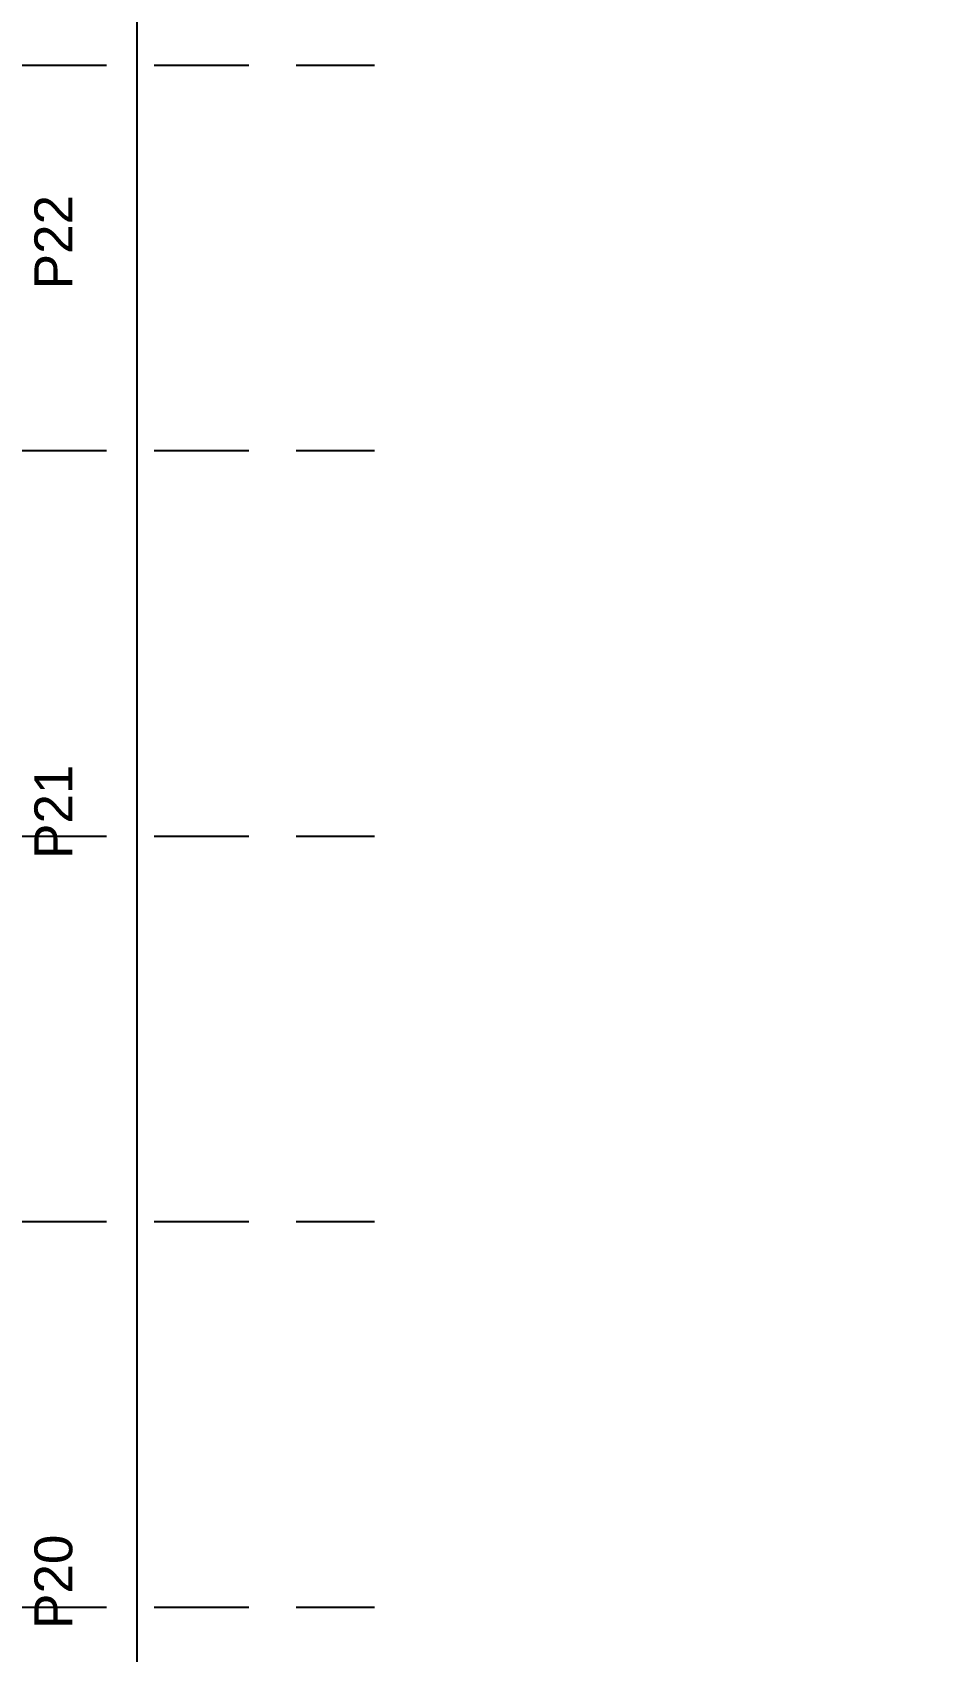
# Model space of a CAD drawing. Header units: millimetres. Extents: x 2924 to 3297, y 1496 to 1704.
# Drawn here: x 3258.63 to 3261.46, y 1563.38 to 1568.5 of the extents above; entities that cross this region are included whole.
import ezdxf

# ---------------------------------------------------------------- set-up
doc = ezdxf.new("R2010")
doc.units = ezdxf.units.MM
doc.linetypes.add('DASHED', pattern=[0.75, 0.5, -0.25])
for name, color, linetype in [('P1-ESTRUCTURAS', 7, 'Continuous'), ('P1-SOLADOS', 7, 'Continuous'), ('P1-TEXTOS', 7, 'Continuous')]:
    doc.layers.add(name, color=color, linetype=linetype)
doc.styles.add('Arial02.5', font='arial.ttf', dxfattribs={"width": 0.8, "height": 0.025})

msp = doc.modelspace()

# ---------------------------------------------------------------- linework, layer by layer
at = {"layer": 'P1-ESTRUCTURAS', "color": 8, "linetype": 'DASHED', "ltscale": 0.6}
for points in [[(3250.461006846096, 1568.398783740077), (3259.708821677329, 1568.398783740077)], [(3250.461006846096, 1567.178783740077), (3259.708821677329, 1567.178783740077)], [(3250.461006846096, 1565.958783740077), (3259.708821677329, 1565.958783740077)], [(3250.461006846096, 1564.738783740077), (3259.708821677329, 1564.738783740077)], [(3250.461006846096, 1563.518783740077), (3259.708821677329, 1563.518783740077)]]:
    msp.add_lwpolyline(points, dxfattribs=at)
at = {"layer": 'P1-SOLADOS'}
msp.add_lwpolyline([(3251.456225679835, 1571.149827164324), (3251.456062644712, 1571.327339660185), (3258.956950959931, 1571.327339660185), (3258.956950959931, 1554.288334943875), (3261.456144162274, 1554.288334943875)], dxfattribs=at)

# ---------------------------------------------------------------- texts
at = {"layer": 'P1-TEXTOS', "style": 'Arial02.5'}
for s, p in [('P22', (3258.752373986754, 1567.689478583299)), ('P21', (3258.752373986754, 1565.886803698363)), ('P20', (3258.752373986754, 1563.449950130866))]:
    msp.add_text(s, height=0.12, rotation=90, dxfattribs=at).set_placement(p)

doc.saveas('drawing.dxf')
